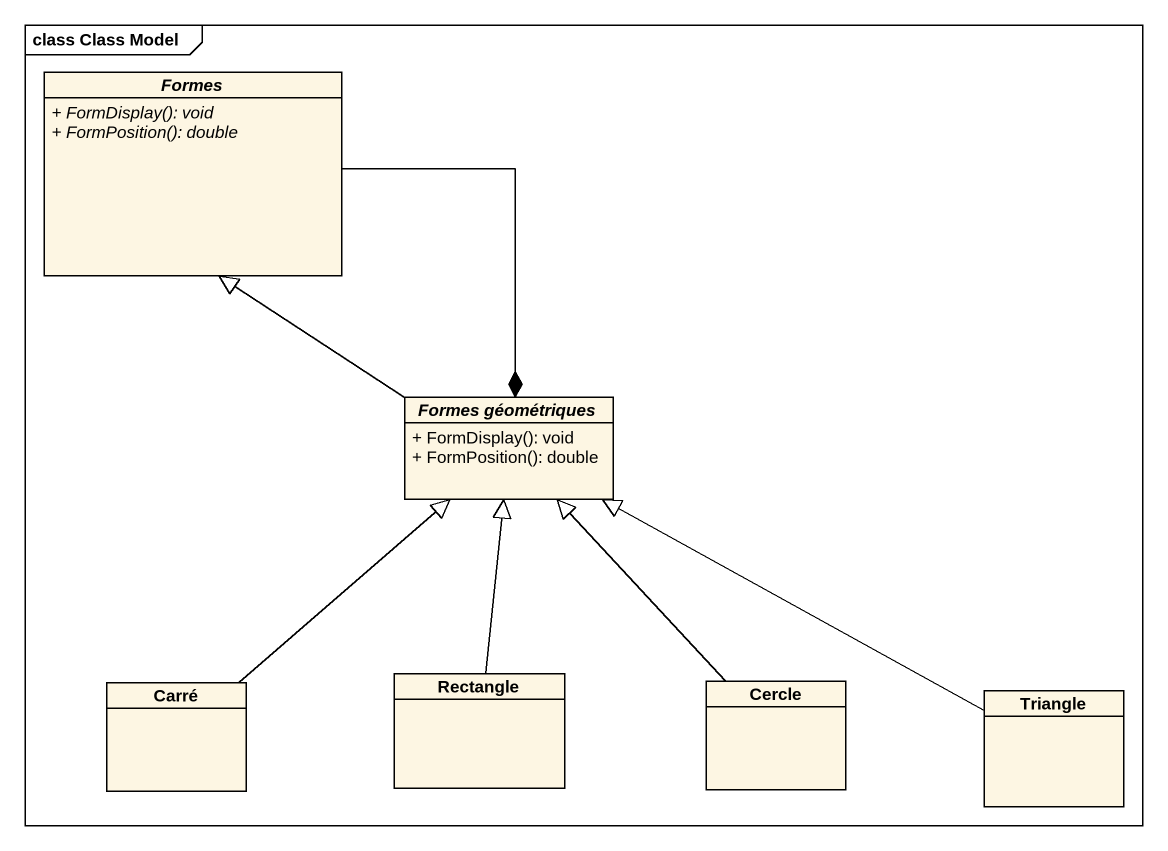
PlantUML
@startuml
mainframe class Class Model
hide circle
hide empty members
skinparam classAttributeIconSize 0
abstract class Formes {
  {abstract} + FormDisplay(): void
  {abstract} + FormPosition(): double
}
abstract class "Formes géométriques" as Formes_géométriques {
  + FormDisplay(): void
  + FormPosition(): double
}
class Carré
class "Rectangle" as Rectangle_
class Cercle
class Triangle
Formes --* Formes_géométriques
Formes_géométriques -up-|> Formes
Carré -up-|> Formes_géométriques
Rectangle_ -up-|> Formes_géométriques
Cercle -up-|> Formes_géométriques
Triangle -left-|> Formes_géométriques
@enduml
